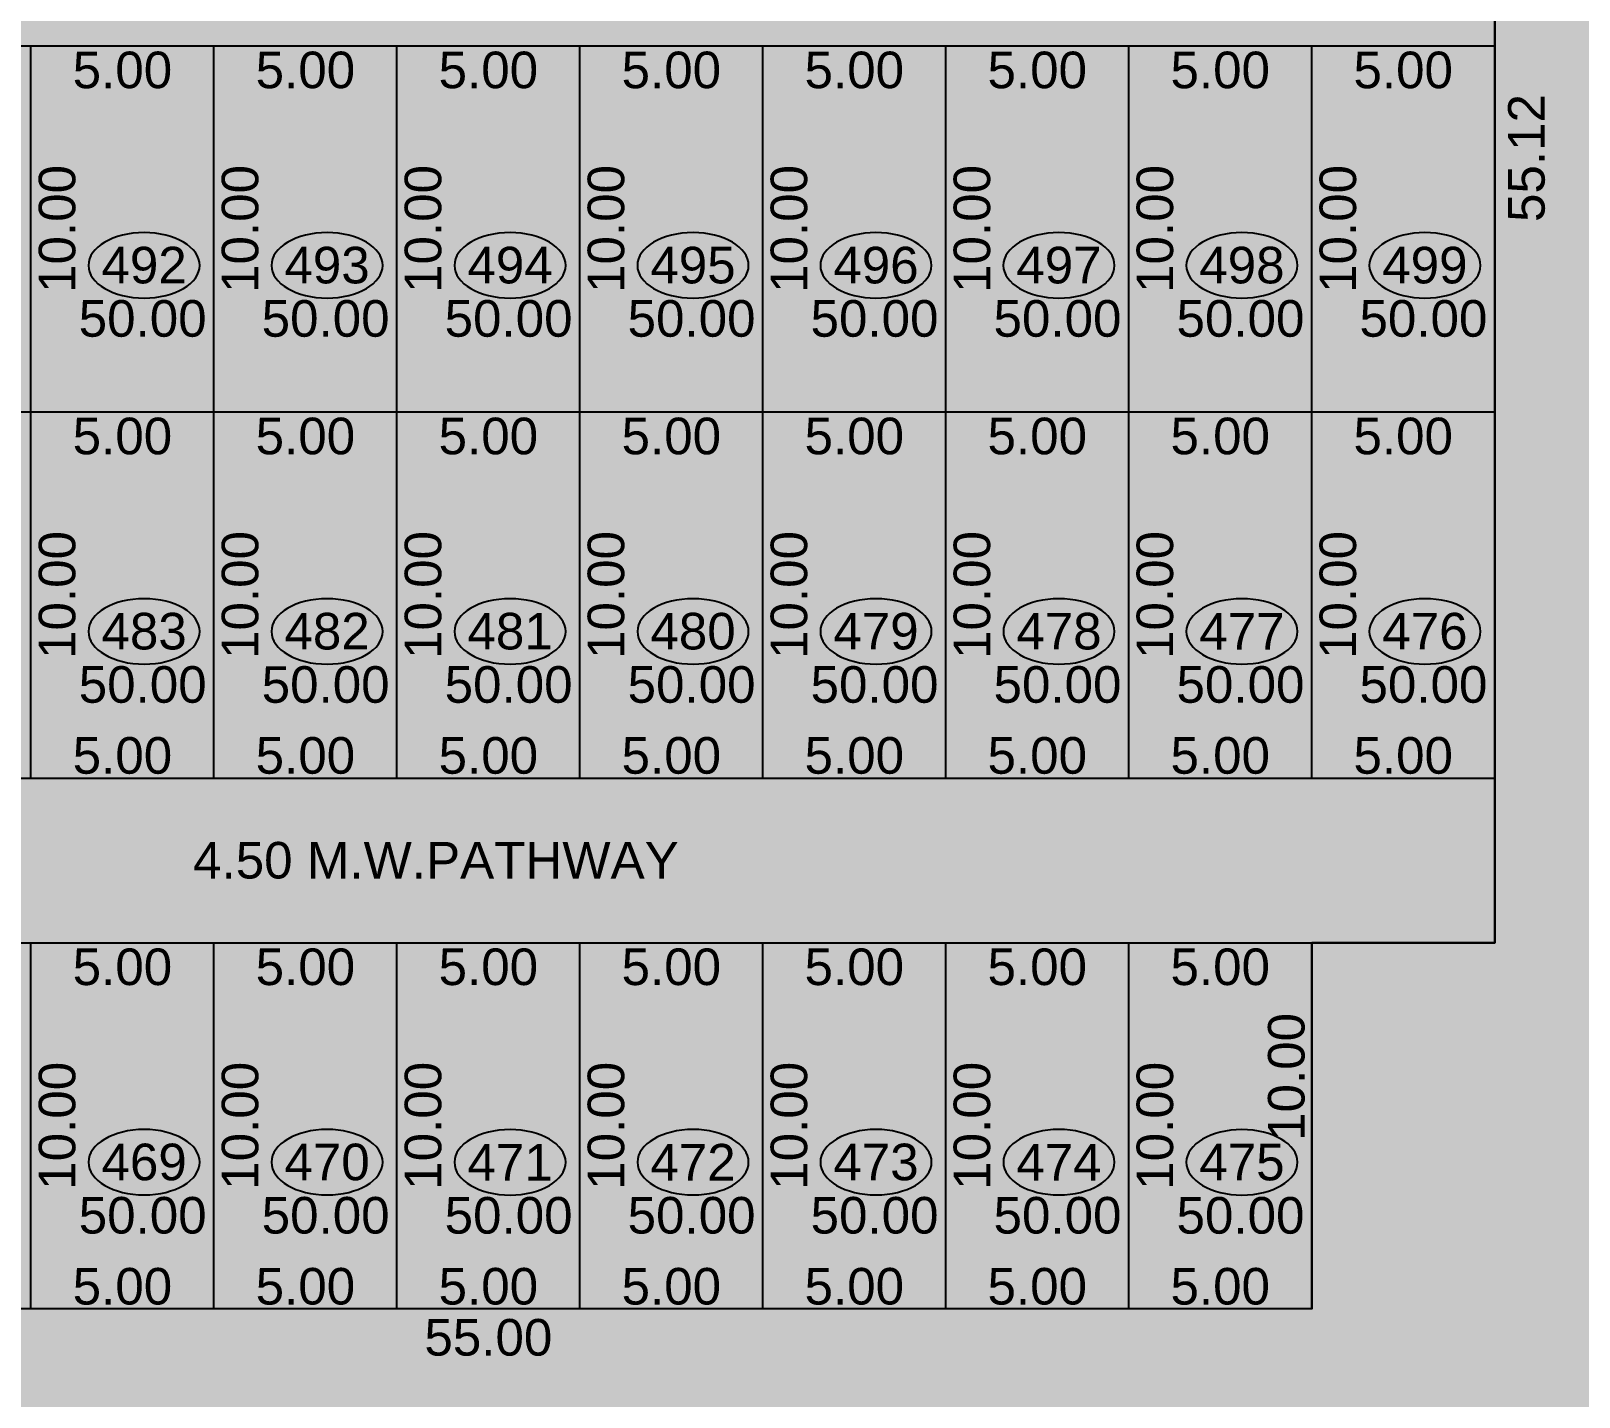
# Model space of a CAD drawing. Header units: millimetres. Extents: x 9625 to 10808, y -1607 to -1252.
# Drawn here: x 10724.63 to 10766.94, y -1568.51 to -1531.19 of the extents above; entities that cross this region are included whole.
import ezdxf

# ---------------------------------------------------------------- set-up
doc = ezdxf.new("R2010")
doc.units = ezdxf.units.MM
doc.header["$LTSCALE"] = 3
doc.header["$MEASUREMENT"] = 0
doc.header["$PDMODE"] = 35
doc.header["$PDSIZE"] = 1
doc.linetypes.add('1', pattern=[0])
doc.linetypes.add('HIDDEN', pattern=[0.375, 0.25, -0.125])
doc.layers.get('0').update_dxf_attribs({"linetype": '1'})
doc.layers.get('Defpoints').update_dxf_attribs({"linetype": 'HIDDEN'})
for name, color, linetype in [('DIM', 8, 'HIDDEN'), ('DIM1', 8, 'Continuous'), ('PLOT TEXT', 3, 'Continuous'), ('WALL', 6, 'Continuous')]:
    doc.layers.add(name, color=color, linetype=linetype)
doc.styles.add('ARIAL', font='arial.ttf')
doc.styles.get("Standard").update_dxf_attribs({"font": 'arial.ttf'})
doc.dimstyles.new('ISO-25', dxfattribs={"dimtxt": 1, "dimasz": 1, "dimexe": 0, "dimexo": 0, "dimgap": 0.1, "dimtad": 1, "dimzin": 0, "dimdsep": 46, "dimtxsty": 'Standard', "dimblk": 'NONE', "dimcen": 2.5, "dimse1": 1, "dimse2": 1, "dimclrd": 256, "dimclre": 256, "dimclrt": 3, "dimadec": 0, "dimazin": 0, "dimtfac": 1, "dimtmove": 0, "dimatfit": 3, "dimfxl": 1, "dimarcsym": 0})
doc.dimstyles.get("Standard").update_dxf_attribs({"dimtxt": 1, "dimasz": 0, "dimexe": 0, "dimexo": 0, "dimgap": 0.1, "dimtad": 1, "dimzin": 0, "dimdsep": 46, "dimtxsty": 'Standard', "dimcen": 0, "dimse1": 1, "dimse2": 1, "dimsd1": 1, "dimsd2": 1, "dimclrd": 256, "dimclre": 256, "dimclrt": 3, "dimadec": 0, "dimazin": 0, "dimtfac": 1, "dimtix": 1, "dimtofl": 0, "dimtmove": 2, "dimatfit": 3, "dimfxl": 1, "dimtolj": 1, "dimtzin": 0, "dimlwd": -1, "dimlwe": -1, "dimarcsym": 0})

# ---------------------------------------------------------------- blocks, each defined once
blk = doc.blocks.new('*D1765')
at = {"layer": 'Defpoints', "color": 0}
for p in [(10764.631, -1507.103), (10764.631, -1507.103), (10764.631, -1562.223)]:
    blk.add_point(p, dxfattribs=at)
at = {"layer": 'DIM1', "color": 3, "insert": (10765.504, -1534.663), "char_height": 1, "attachment_point": 5, "rotation": 90}
blk.add_mtext('\\A1;55.12', dxfattribs=at)
blk = doc.blocks.new('*D1860')
at = {"layer": 'Defpoints', "color": 0}
for p in [(10704.631, -1566.101), (10759.631, -1566.101), (10759.631, -1566.103)]:
    blk.add_point(p, dxfattribs=at)
at = {"layer": 'DIM1', "color": 3, "insert": (10737.131, -1566.886), "char_height": 1, "attachment_point": 5, "rotation": 0.0004}
blk.add_mtext('\\A1;55.00', dxfattribs=at)
blk = doc.blocks.new('*D1604')
at = {"layer": 'Defpoints', "color": 0}
for p in [(10733.698, -1554.463), (10737.698, -1554.463), (10737.698, -1554.463)]:
    blk.add_point(p, dxfattribs=at)
at = {"layer": 'DIM1', "color": 3, "insert": (10735.698, -1553.853), "char_height": 1, "attachment_point": 5}
blk.add_mtext('\\A1;4.50 M.W.PATHWAY', dxfattribs=at)
blk = doc.blocks.new('*D1426')
at = {"layer": 'Defpoints', "color": 0}
for p in [(10759.631, -1531.601), (10764.631, -1531.601), (10764.631, -1531.601)]:
    blk.add_point(p, dxfattribs=at)
at = {"layer": 'DIM1', "color": 3, "insert": (10762.131, -1532.264), "char_height": 1, "attachment_point": 5}
blk.add_mtext('\\A1;5.00', dxfattribs=at)
blk = doc.blocks.new('*D1425')
at = {"layer": 'Defpoints', "color": 0}
for p in [(10759.631, -1551.601), (10764.631, -1551.6), (10764.631, -1551.601)]:
    blk.add_point(p, dxfattribs=at)
at = {"layer": 'DIM1', "color": 3, "insert": (10762.131, -1550.99), "char_height": 1, "attachment_point": 5, "rotation": 0.0045}
blk.add_mtext('\\A1;5.00', dxfattribs=at)
blk = doc.blocks.new('*D1424')
at = {"layer": 'Defpoints', "color": 0}
for p in [(10759.631, -1541.601), (10764.631, -1541.601), (10764.631, -1541.601)]:
    blk.add_point(p, dxfattribs=at)
at = {"layer": 'DIM1', "color": 3, "insert": (10762.131, -1542.264), "char_height": 1, "attachment_point": 5}
blk.add_mtext('\\A1;5.00', dxfattribs=at)
blk = doc.blocks.new('*D1423')
at = {"layer": 'Defpoints', "color": 0}
for p in [(10759.631, -1531.601), (10759.631, -1531.601), (10759.631, -1541.601)]:
    blk.add_point(p, dxfattribs=at)
at = {"layer": 'DIM1', "color": 3, "insert": (10760.351, -1536.601), "char_height": 1, "attachment_point": 5, "rotation": 90}
blk.add_mtext('\\A1;10.00', dxfattribs=at)
blk = doc.blocks.new('*D1422')
at = {"layer": 'Defpoints', "color": 0}
for p in [(10754.631, -1531.601), (10759.631, -1531.601), (10759.631, -1531.601)]:
    blk.add_point(p, dxfattribs=at)
at = {"layer": 'DIM1', "color": 3, "insert": (10757.131, -1532.264), "char_height": 1, "attachment_point": 5}
blk.add_mtext('\\A1;5.00', dxfattribs=at)
blk = doc.blocks.new('*D1421')
at = {"layer": 'Defpoints', "color": 0}
for p in [(10759.631, -1541.6), (10759.631, -1541.6), (10759.631, -1551.6)]:
    blk.add_point(p, dxfattribs=at)
at = {"layer": 'DIM1', "color": 3, "insert": (10760.351, -1546.6), "char_height": 1, "attachment_point": 5, "rotation": 90}
blk.add_mtext('\\A1;10.00', dxfattribs=at)
blk = doc.blocks.new('*D1420')
at = {"layer": 'Defpoints', "color": 0}
for p in [(10754.631, -1551.601), (10759.631, -1551.6), (10759.631, -1551.601)]:
    blk.add_point(p, dxfattribs=at)
at = {"layer": 'DIM1', "color": 3, "insert": (10757.131, -1550.99), "char_height": 1, "attachment_point": 5, "rotation": 0.0045}
blk.add_mtext('\\A1;5.00', dxfattribs=at)
blk = doc.blocks.new('*D1419')
at = {"layer": 'Defpoints', "color": 0}
for p in [(10754.631, -1541.601), (10759.631, -1541.601), (10759.631, -1541.601)]:
    blk.add_point(p, dxfattribs=at)
at = {"layer": 'DIM1', "color": 3, "insert": (10757.131, -1542.264), "char_height": 1, "attachment_point": 5}
blk.add_mtext('\\A1;5.00', dxfattribs=at)
blk = doc.blocks.new('*D1418')
at = {"layer": 'Defpoints', "color": 0}
for p in [(10754.631, -1531.601), (10754.631, -1531.601), (10754.631, -1541.601)]:
    blk.add_point(p, dxfattribs=at)
at = {"layer": 'DIM1', "color": 3, "insert": (10755.351, -1536.601), "char_height": 1, "attachment_point": 5, "rotation": 90}
blk.add_mtext('\\A1;10.00', dxfattribs=at)
blk = doc.blocks.new('*D1417')
at = {"layer": 'Defpoints', "color": 0}
for p in [(10749.631, -1531.601), (10754.631, -1531.601), (10754.631, -1531.601)]:
    blk.add_point(p, dxfattribs=at)
at = {"layer": 'DIM1', "color": 3, "insert": (10752.131, -1532.264), "char_height": 1, "attachment_point": 5}
blk.add_mtext('\\A1;5.00', dxfattribs=at)
blk = doc.blocks.new('*D1416')
at = {"layer": 'Defpoints', "color": 0}
for p in [(10754.631, -1541.6), (10754.631, -1541.6), (10754.631, -1551.6)]:
    blk.add_point(p, dxfattribs=at)
at = {"layer": 'DIM1', "color": 3, "insert": (10755.351, -1546.6), "char_height": 1, "attachment_point": 5, "rotation": 90}
blk.add_mtext('\\A1;10.00', dxfattribs=at)
blk = doc.blocks.new('*D1415')
at = {"layer": 'Defpoints', "color": 0}
for p in [(10749.631, -1551.601), (10754.631, -1551.6), (10754.631, -1551.601)]:
    blk.add_point(p, dxfattribs=at)
at = {"layer": 'DIM1', "color": 3, "insert": (10752.131, -1550.99), "char_height": 1, "attachment_point": 5, "rotation": 0.0045}
blk.add_mtext('\\A1;5.00', dxfattribs=at)
blk = doc.blocks.new('*D1414')
at = {"layer": 'Defpoints', "color": 0}
for p in [(10749.631, -1541.601), (10754.631, -1541.601), (10754.631, -1541.601)]:
    blk.add_point(p, dxfattribs=at)
at = {"layer": 'DIM1', "color": 3, "insert": (10752.131, -1542.264), "char_height": 1, "attachment_point": 5}
blk.add_mtext('\\A1;5.00', dxfattribs=at)
blk = doc.blocks.new('*D1413')
at = {"layer": 'Defpoints', "color": 0}
for p in [(10749.631, -1531.601), (10749.631, -1531.601), (10749.631, -1541.601)]:
    blk.add_point(p, dxfattribs=at)
at = {"layer": 'DIM1', "color": 3, "insert": (10750.351, -1536.601), "char_height": 1, "attachment_point": 5, "rotation": 90}
blk.add_mtext('\\A1;10.00', dxfattribs=at)
blk = doc.blocks.new('*D1412')
at = {"layer": 'Defpoints', "color": 0}
for p in [(10744.631, -1531.601), (10749.631, -1531.601), (10749.631, -1531.601)]:
    blk.add_point(p, dxfattribs=at)
at = {"layer": 'DIM1', "color": 3, "insert": (10747.131, -1532.264), "char_height": 1, "attachment_point": 5}
blk.add_mtext('\\A1;5.00', dxfattribs=at)
blk = doc.blocks.new('*D1411')
at = {"layer": 'Defpoints', "color": 0}
for p in [(10749.631, -1541.6), (10749.631, -1541.6), (10749.631, -1551.6)]:
    blk.add_point(p, dxfattribs=at)
at = {"layer": 'DIM1', "color": 3, "insert": (10750.351, -1546.6), "char_height": 1, "attachment_point": 5, "rotation": 90}
blk.add_mtext('\\A1;10.00', dxfattribs=at)
blk = doc.blocks.new('*D1410')
at = {"layer": 'Defpoints', "color": 0}
for p in [(10744.631, -1551.601), (10749.631, -1551.6), (10749.631, -1551.601)]:
    blk.add_point(p, dxfattribs=at)
at = {"layer": 'DIM1', "color": 3, "insert": (10747.131, -1550.99), "char_height": 1, "attachment_point": 5, "rotation": 0.0045}
blk.add_mtext('\\A1;5.00', dxfattribs=at)
blk = doc.blocks.new('*D1409')
at = {"layer": 'Defpoints', "color": 0}
for p in [(10744.631, -1541.601), (10749.631, -1541.601), (10749.631, -1541.601)]:
    blk.add_point(p, dxfattribs=at)
at = {"layer": 'DIM1', "color": 3, "insert": (10747.131, -1542.264), "char_height": 1, "attachment_point": 5}
blk.add_mtext('\\A1;5.00', dxfattribs=at)
blk = doc.blocks.new('*D1408')
at = {"layer": 'Defpoints', "color": 0}
for p in [(10744.631, -1531.601), (10744.631, -1531.601), (10744.631, -1541.601)]:
    blk.add_point(p, dxfattribs=at)
at = {"layer": 'DIM1', "color": 3, "insert": (10745.351, -1536.601), "char_height": 1, "attachment_point": 5, "rotation": 90}
blk.add_mtext('\\A1;10.00', dxfattribs=at)
blk = doc.blocks.new('*D1407')
at = {"layer": 'Defpoints', "color": 0}
for p in [(10739.631, -1531.601), (10744.631, -1531.601), (10744.631, -1531.601)]:
    blk.add_point(p, dxfattribs=at)
at = {"layer": 'DIM1', "color": 3, "insert": (10742.131, -1532.264), "char_height": 1, "attachment_point": 5}
blk.add_mtext('\\A1;5.00', dxfattribs=at)
blk = doc.blocks.new('*D1406')
at = {"layer": 'Defpoints', "color": 0}
for p in [(10744.631, -1541.6), (10744.631, -1541.6), (10744.631, -1551.6)]:
    blk.add_point(p, dxfattribs=at)
at = {"layer": 'DIM1', "color": 3, "insert": (10745.351, -1546.6), "char_height": 1, "attachment_point": 5, "rotation": 90}
blk.add_mtext('\\A1;10.00', dxfattribs=at)
blk = doc.blocks.new('*D1405')
at = {"layer": 'Defpoints', "color": 0}
for p in [(10739.631, -1551.601), (10744.631, -1551.6), (10744.631, -1551.601)]:
    blk.add_point(p, dxfattribs=at)
at = {"layer": 'DIM1', "color": 3, "insert": (10742.131, -1550.99), "char_height": 1, "attachment_point": 5, "rotation": 0.0045}
blk.add_mtext('\\A1;5.00', dxfattribs=at)
blk = doc.blocks.new('*D1404')
at = {"layer": 'Defpoints', "color": 0}
for p in [(10739.631, -1541.601), (10744.631, -1541.601), (10744.631, -1541.601)]:
    blk.add_point(p, dxfattribs=at)
at = {"layer": 'DIM1', "color": 3, "insert": (10742.131, -1542.264), "char_height": 1, "attachment_point": 5}
blk.add_mtext('\\A1;5.00', dxfattribs=at)
blk = doc.blocks.new('*D1403')
at = {"layer": 'Defpoints', "color": 0}
for p in [(10739.631, -1531.601), (10739.631, -1531.601), (10739.631, -1541.601)]:
    blk.add_point(p, dxfattribs=at)
at = {"layer": 'DIM1', "color": 3, "insert": (10740.351, -1536.601), "char_height": 1, "attachment_point": 5, "rotation": 90}
blk.add_mtext('\\A1;10.00', dxfattribs=at)
blk = doc.blocks.new('*D1402')
at = {"layer": 'Defpoints', "color": 0}
for p in [(10734.631, -1531.601), (10739.631, -1531.601), (10739.631, -1531.601)]:
    blk.add_point(p, dxfattribs=at)
at = {"layer": 'DIM1', "color": 3, "insert": (10737.131, -1532.264), "char_height": 1, "attachment_point": 5}
blk.add_mtext('\\A1;5.00', dxfattribs=at)
blk = doc.blocks.new('*D1401')
at = {"layer": 'Defpoints', "color": 0}
for p in [(10739.631, -1541.6), (10739.631, -1541.6), (10739.631, -1551.6)]:
    blk.add_point(p, dxfattribs=at)
at = {"layer": 'DIM1', "color": 3, "insert": (10740.351, -1546.6), "char_height": 1, "attachment_point": 5, "rotation": 90}
blk.add_mtext('\\A1;10.00', dxfattribs=at)
blk = doc.blocks.new('*D1400')
at = {"layer": 'Defpoints', "color": 0}
for p in [(10734.631, -1551.601), (10739.631, -1551.6), (10739.631, -1551.601)]:
    blk.add_point(p, dxfattribs=at)
at = {"layer": 'DIM1', "color": 3, "insert": (10737.131, -1550.99), "char_height": 1, "attachment_point": 5, "rotation": 0.0045}
blk.add_mtext('\\A1;5.00', dxfattribs=at)
blk = doc.blocks.new('*D1399')
at = {"layer": 'Defpoints', "color": 0}
for p in [(10734.631, -1541.601), (10739.631, -1541.601), (10739.631, -1541.601)]:
    blk.add_point(p, dxfattribs=at)
at = {"layer": 'DIM1', "color": 3, "insert": (10737.131, -1542.264), "char_height": 1, "attachment_point": 5}
blk.add_mtext('\\A1;5.00', dxfattribs=at)
blk = doc.blocks.new('*D1398')
at = {"layer": 'Defpoints', "color": 0}
for p in [(10734.631, -1531.601), (10734.631, -1531.601), (10734.631, -1541.601)]:
    blk.add_point(p, dxfattribs=at)
at = {"layer": 'DIM1', "color": 3, "insert": (10735.351, -1536.601), "char_height": 1, "attachment_point": 5, "rotation": 90}
blk.add_mtext('\\A1;10.00', dxfattribs=at)
blk = doc.blocks.new('*D1397')
at = {"layer": 'Defpoints', "color": 0}
for p in [(10729.631, -1531.601), (10734.631, -1531.601), (10734.631, -1531.601)]:
    blk.add_point(p, dxfattribs=at)
at = {"layer": 'DIM1', "color": 3, "insert": (10732.131, -1532.264), "char_height": 1, "attachment_point": 5}
blk.add_mtext('\\A1;5.00', dxfattribs=at)
blk = doc.blocks.new('*D1396')
at = {"layer": 'Defpoints', "color": 0}
for p in [(10734.631, -1541.6), (10734.631, -1541.6), (10734.631, -1551.6)]:
    blk.add_point(p, dxfattribs=at)
at = {"layer": 'DIM1', "color": 3, "insert": (10735.351, -1546.6), "char_height": 1, "attachment_point": 5, "rotation": 90}
blk.add_mtext('\\A1;10.00', dxfattribs=at)
blk = doc.blocks.new('*D1395')
at = {"layer": 'Defpoints', "color": 0}
for p in [(10729.631, -1551.601), (10734.631, -1551.6), (10734.631, -1551.601)]:
    blk.add_point(p, dxfattribs=at)
at = {"layer": 'DIM1', "color": 3, "insert": (10732.131, -1550.99), "char_height": 1, "attachment_point": 5, "rotation": 0.0045}
blk.add_mtext('\\A1;5.00', dxfattribs=at)
blk = doc.blocks.new('*D1394')
at = {"layer": 'Defpoints', "color": 0}
for p in [(10729.631, -1541.601), (10734.631, -1541.601), (10734.631, -1541.601)]:
    blk.add_point(p, dxfattribs=at)
at = {"layer": 'DIM1', "color": 3, "insert": (10732.131, -1542.264), "char_height": 1, "attachment_point": 5}
blk.add_mtext('\\A1;5.00', dxfattribs=at)
blk = doc.blocks.new('*D1393')
at = {"layer": 'Defpoints', "color": 0}
for p in [(10729.631, -1531.601), (10729.631, -1531.601), (10729.631, -1541.601)]:
    blk.add_point(p, dxfattribs=at)
at = {"layer": 'DIM1', "color": 3, "insert": (10730.351, -1536.601), "char_height": 1, "attachment_point": 5, "rotation": 90}
blk.add_mtext('\\A1;10.00', dxfattribs=at)
blk = doc.blocks.new('*D1392')
at = {"layer": 'Defpoints', "color": 0}
for p in [(10724.631, -1531.601), (10729.631, -1531.601), (10729.631, -1531.601)]:
    blk.add_point(p, dxfattribs=at)
at = {"layer": 'DIM1', "color": 3, "insert": (10727.131, -1532.264), "char_height": 1, "attachment_point": 5}
blk.add_mtext('\\A1;5.00', dxfattribs=at)
blk = doc.blocks.new('*D1391')
at = {"layer": 'Defpoints', "color": 0}
for p in [(10729.631, -1541.6), (10729.631, -1541.6), (10729.631, -1551.6)]:
    blk.add_point(p, dxfattribs=at)
at = {"layer": 'DIM1', "color": 3, "insert": (10730.351, -1546.6), "char_height": 1, "attachment_point": 5, "rotation": 90}
blk.add_mtext('\\A1;10.00', dxfattribs=at)
blk = doc.blocks.new('*D1390')
at = {"layer": 'Defpoints', "color": 0}
for p in [(10724.631, -1551.601), (10729.631, -1551.6), (10729.631, -1551.601)]:
    blk.add_point(p, dxfattribs=at)
at = {"layer": 'DIM1', "color": 3, "insert": (10727.131, -1550.99), "char_height": 1, "attachment_point": 5, "rotation": 0.0045}
blk.add_mtext('\\A1;5.00', dxfattribs=at)
blk = doc.blocks.new('*D1389')
at = {"layer": 'Defpoints', "color": 0}
for p in [(10724.631, -1541.601), (10729.631, -1541.601), (10729.631, -1541.601)]:
    blk.add_point(p, dxfattribs=at)
at = {"layer": 'DIM1', "color": 3, "insert": (10727.131, -1542.264), "char_height": 1, "attachment_point": 5}
blk.add_mtext('\\A1;5.00', dxfattribs=at)
blk = doc.blocks.new('*D1388')
at = {"layer": 'Defpoints', "color": 0}
for p in [(10724.631, -1531.601), (10724.631, -1531.601), (10724.631, -1541.601)]:
    blk.add_point(p, dxfattribs=at)
at = {"layer": 'DIM1', "color": 3, "insert": (10725.351, -1536.601), "char_height": 1, "attachment_point": 5, "rotation": 90}
blk.add_mtext('\\A1;10.00', dxfattribs=at)
blk = doc.blocks.new('*D1386')
at = {"layer": 'Defpoints', "color": 0}
for p in [(10724.631, -1541.6), (10724.631, -1541.6), (10724.631, -1551.6)]:
    blk.add_point(p, dxfattribs=at)
at = {"layer": 'DIM1', "color": 3, "insert": (10725.351, -1546.6), "char_height": 1, "attachment_point": 5, "rotation": 90}
blk.add_mtext('\\A1;10.00', dxfattribs=at)
blk = doc.blocks.new('*D1385')
at = {"layer": 'Defpoints', "color": 0}
for p in [(10719.631, -1551.601), (10724.631, -1551.6), (10724.631, -1551.601)]:
    blk.add_point(p, dxfattribs=at)
at = {"layer": 'DIM1', "color": 3, "insert": (10722.131, -1550.99), "char_height": 1, "attachment_point": 5, "rotation": 0.0045}
blk.add_mtext('\\A1;5.00', dxfattribs=at)
blk = doc.blocks.new('*D1366')
at = {"layer": 'Defpoints', "color": 0}
for p in [(10759.631, -1556.101), (10759.631, -1556.101), (10759.631, -1566.101)]:
    blk.add_point(p, dxfattribs=at)
at = {"layer": 'DIM1', "color": 3, "insert": (10758.942, -1559.766), "char_height": 1, "attachment_point": 5, "rotation": 90}
blk.add_mtext('\\A1;10.00', dxfattribs=at)
blk = doc.blocks.new('*D1365')
at = {"layer": 'Defpoints', "color": 0}
for p in [(10754.631, -1566.101), (10759.631, -1566.101), (10759.631, -1566.101)]:
    blk.add_point(p, dxfattribs=at)
at = {"layer": 'DIM1', "color": 3, "insert": (10757.131, -1565.491), "char_height": 1, "attachment_point": 5, "rotation": 0.0045}
blk.add_mtext('\\A1;5.00', dxfattribs=at)
blk = doc.blocks.new('*D1364')
at = {"layer": 'Defpoints', "color": 0}
for p in [(10754.631, -1556.101), (10759.631, -1556.101), (10759.631, -1556.101)]:
    blk.add_point(p, dxfattribs=at)
at = {"layer": 'DIM1', "color": 3, "insert": (10757.131, -1556.764), "char_height": 1, "attachment_point": 5}
blk.add_mtext('\\A1;5.00', dxfattribs=at)
blk = doc.blocks.new('*D1363')
at = {"layer": 'Defpoints', "color": 0}
for p in [(10754.631, -1556.101), (10754.631, -1556.101), (10754.631, -1566.101)]:
    blk.add_point(p, dxfattribs=at)
at = {"layer": 'DIM1', "color": 3, "insert": (10755.351, -1561.101), "char_height": 1, "attachment_point": 5, "rotation": 90}
blk.add_mtext('\\A1;10.00', dxfattribs=at)
blk = doc.blocks.new('*D1362')
at = {"layer": 'Defpoints', "color": 0}
for p in [(10749.631, -1566.101), (10754.631, -1566.101), (10754.631, -1566.101)]:
    blk.add_point(p, dxfattribs=at)
at = {"layer": 'DIM1', "color": 3, "insert": (10752.131, -1565.491), "char_height": 1, "attachment_point": 5, "rotation": 0.0045}
blk.add_mtext('\\A1;5.00', dxfattribs=at)
blk = doc.blocks.new('*D1361')
at = {"layer": 'Defpoints', "color": 0}
for p in [(10749.631, -1556.101), (10754.631, -1556.101), (10754.631, -1556.101)]:
    blk.add_point(p, dxfattribs=at)
at = {"layer": 'DIM1', "color": 3, "insert": (10752.131, -1556.764), "char_height": 1, "attachment_point": 5}
blk.add_mtext('\\A1;5.00', dxfattribs=at)
blk = doc.blocks.new('*D1360')
at = {"layer": 'Defpoints', "color": 0}
for p in [(10749.631, -1556.101), (10749.631, -1556.101), (10749.631, -1566.101)]:
    blk.add_point(p, dxfattribs=at)
at = {"layer": 'DIM1', "color": 3, "insert": (10750.351, -1561.101), "char_height": 1, "attachment_point": 5, "rotation": 90}
blk.add_mtext('\\A1;10.00', dxfattribs=at)
blk = doc.blocks.new('*D1359')
at = {"layer": 'Defpoints', "color": 0}
for p in [(10744.631, -1566.101), (10749.631, -1566.101), (10749.631, -1566.101)]:
    blk.add_point(p, dxfattribs=at)
at = {"layer": 'DIM1', "color": 3, "insert": (10747.131, -1565.491), "char_height": 1, "attachment_point": 5, "rotation": 0.0045}
blk.add_mtext('\\A1;5.00', dxfattribs=at)
blk = doc.blocks.new('*D1358')
at = {"layer": 'Defpoints', "color": 0}
for p in [(10744.631, -1556.101), (10749.631, -1556.101), (10749.631, -1556.101)]:
    blk.add_point(p, dxfattribs=at)
at = {"layer": 'DIM1', "color": 3, "insert": (10747.131, -1556.764), "char_height": 1, "attachment_point": 5}
blk.add_mtext('\\A1;5.00', dxfattribs=at)
blk = doc.blocks.new('*D1357')
at = {"layer": 'Defpoints', "color": 0}
for p in [(10744.631, -1556.101), (10744.631, -1556.101), (10744.631, -1566.101)]:
    blk.add_point(p, dxfattribs=at)
at = {"layer": 'DIM1', "color": 3, "insert": (10745.351, -1561.101), "char_height": 1, "attachment_point": 5, "rotation": 90}
blk.add_mtext('\\A1;10.00', dxfattribs=at)
blk = doc.blocks.new('*D1356')
at = {"layer": 'Defpoints', "color": 0}
for p in [(10739.631, -1566.101), (10744.631, -1566.101), (10744.631, -1566.101)]:
    blk.add_point(p, dxfattribs=at)
at = {"layer": 'DIM1', "color": 3, "insert": (10742.131, -1565.491), "char_height": 1, "attachment_point": 5, "rotation": 0.0045}
blk.add_mtext('\\A1;5.00', dxfattribs=at)
blk = doc.blocks.new('*D1355')
at = {"layer": 'Defpoints', "color": 0}
for p in [(10739.631, -1556.101), (10744.631, -1556.101), (10744.631, -1556.101)]:
    blk.add_point(p, dxfattribs=at)
at = {"layer": 'DIM1', "color": 3, "insert": (10742.131, -1556.764), "char_height": 1, "attachment_point": 5}
blk.add_mtext('\\A1;5.00', dxfattribs=at)
blk = doc.blocks.new('*D1354')
at = {"layer": 'Defpoints', "color": 0}
for p in [(10739.631, -1556.101), (10739.631, -1556.101), (10739.631, -1566.101)]:
    blk.add_point(p, dxfattribs=at)
at = {"layer": 'DIM1', "color": 3, "insert": (10740.351, -1561.101), "char_height": 1, "attachment_point": 5, "rotation": 90}
blk.add_mtext('\\A1;10.00', dxfattribs=at)
blk = doc.blocks.new('*D1353')
at = {"layer": 'Defpoints', "color": 0}
for p in [(10734.631, -1566.101), (10739.631, -1566.101), (10739.631, -1566.101)]:
    blk.add_point(p, dxfattribs=at)
at = {"layer": 'DIM1', "color": 3, "insert": (10737.131, -1565.491), "char_height": 1, "attachment_point": 5, "rotation": 0.0045}
blk.add_mtext('\\A1;5.00', dxfattribs=at)
blk = doc.blocks.new('*D1352')
at = {"layer": 'Defpoints', "color": 0}
for p in [(10734.631, -1556.101), (10739.631, -1556.101), (10739.631, -1556.101)]:
    blk.add_point(p, dxfattribs=at)
at = {"layer": 'DIM1', "color": 3, "insert": (10737.131, -1556.764), "char_height": 1, "attachment_point": 5}
blk.add_mtext('\\A1;5.00', dxfattribs=at)
blk = doc.blocks.new('*D1351')
at = {"layer": 'Defpoints', "color": 0}
for p in [(10734.631, -1556.101), (10734.631, -1556.101), (10734.631, -1566.101)]:
    blk.add_point(p, dxfattribs=at)
at = {"layer": 'DIM1', "color": 3, "insert": (10735.351, -1561.101), "char_height": 1, "attachment_point": 5, "rotation": 90}
blk.add_mtext('\\A1;10.00', dxfattribs=at)
blk = doc.blocks.new('*D1350')
at = {"layer": 'Defpoints', "color": 0}
for p in [(10729.631, -1566.101), (10734.631, -1566.101), (10734.631, -1566.101)]:
    blk.add_point(p, dxfattribs=at)
at = {"layer": 'DIM1', "color": 3, "insert": (10732.131, -1565.491), "char_height": 1, "attachment_point": 5, "rotation": 0.0045}
blk.add_mtext('\\A1;5.00', dxfattribs=at)
blk = doc.blocks.new('*D1349')
at = {"layer": 'Defpoints', "color": 0}
for p in [(10729.631, -1556.101), (10734.631, -1556.101), (10734.631, -1556.101)]:
    blk.add_point(p, dxfattribs=at)
at = {"layer": 'DIM1', "color": 3, "insert": (10732.131, -1556.764), "char_height": 1, "attachment_point": 5}
blk.add_mtext('\\A1;5.00', dxfattribs=at)
blk = doc.blocks.new('*D1348')
at = {"layer": 'Defpoints', "color": 0}
for p in [(10729.631, -1556.101), (10729.631, -1556.101), (10729.631, -1566.101)]:
    blk.add_point(p, dxfattribs=at)
at = {"layer": 'DIM1', "color": 3, "insert": (10730.351, -1561.101), "char_height": 1, "attachment_point": 5, "rotation": 90}
blk.add_mtext('\\A1;10.00', dxfattribs=at)
blk = doc.blocks.new('*D1347')
at = {"layer": 'Defpoints', "color": 0}
for p in [(10724.631, -1566.101), (10729.631, -1566.101), (10729.631, -1566.101)]:
    blk.add_point(p, dxfattribs=at)
at = {"layer": 'DIM1', "color": 3, "insert": (10727.131, -1565.491), "char_height": 1, "attachment_point": 5, "rotation": 0.0045}
blk.add_mtext('\\A1;5.00', dxfattribs=at)
blk = doc.blocks.new('*D1346')
at = {"layer": 'Defpoints', "color": 0}
for p in [(10724.631, -1556.101), (10729.631, -1556.101), (10729.631, -1556.101)]:
    blk.add_point(p, dxfattribs=at)
at = {"layer": 'DIM1', "color": 3, "insert": (10727.131, -1556.764), "char_height": 1, "attachment_point": 5}
blk.add_mtext('\\A1;5.00', dxfattribs=at)
blk = doc.blocks.new('*D1345')
at = {"layer": 'Defpoints', "color": 0}
for p in [(10724.631, -1556.101), (10724.631, -1556.101), (10724.631, -1566.101)]:
    blk.add_point(p, dxfattribs=at)
at = {"layer": 'DIM1', "color": 3, "insert": (10725.351, -1561.101), "char_height": 1, "attachment_point": 5, "rotation": 90}
blk.add_mtext('\\A1;10.00', dxfattribs=at)
blk = doc.blocks.new('*D1344')
at = {"layer": 'Defpoints', "color": 0}
for p in [(10719.631, -1566.101), (10724.631, -1566.101), (10724.631, -1566.101)]:
    blk.add_point(p, dxfattribs=at)
at = {"layer": 'DIM1', "color": 3, "insert": (10722.131, -1565.491), "char_height": 1, "attachment_point": 5, "rotation": 0.0045}
blk.add_mtext('\\A1;5.00', dxfattribs=at)
blk = doc.blocks.new('*D359')
at = {"layer": 'Defpoints', "color": 0}
for p in [(10803.19, -1538.521), (10803.19, -1538.521), (10758.408, -1582.316)]:
    blk.add_point(p, dxfattribs=at)
at = {"layer": 'DIM', "lineweight": -2}
blk.add_line((10758.408, -1582.316), (10803.19, -1538.521), dxfattribs=at)
at = {"layer": 'DIM', "color": 3, "insert": (10780.372, -1559.982), "char_height": 1, "attachment_point": 5, "rotation": 44.3612}
blk.add_mtext('62.64', dxfattribs=at)
blk = doc.blocks.new('_None')

msp = doc.modelspace()

# ---------------------------------------------------------------- hatches: boundary and pattern name
at = {"layer": 'DIM', "ltscale": 0.05}
h = msp.add_hatch(dxfattribs=at)
h.set_pattern_fill('DOTS', color=82, scale=10)
h.paths.add_polyline_path([(10776.9077, -1564.1883), (10786.1515, -1555.1656), (10801.2252, -1540.4999), (10803.1904, -1538.5213), (10772.71, -1507.1009), (10764.6314, -1507.1009), (10764.6314, -1556.1009), (10759.6314, -1556.1009), (10759.6314, -1566.1006), (10759.6314, -1566.103), (10714.6314, -1566.1013), (10704.6314, -1566.1009), (10704.6314, -1577.1115), (10708.4604, -1576.317), (10722.7835, -1573.3041), (10725.7102, -1572.6806), (10745.611, -1578.6242), (10757.6224, -1582.1007), (10758.4076, -1582.3165), (10758.8723, -1581.8851), (10767.832, -1573.0911), (10771.1151, -1569.8688)])
h.paths.add_polyline_path([(10659.8884, -1441.7876), (10659.8884, -1451.0389), (10659.8884, -1451.0389), (10655.4524, -1452.3754), (10651.3485, -1453.6281), (10647.3092, -1454.7502), (10639.291, -1457.0142), (10637.4855, -1457.4225), (10630.1511, -1459.0811), (10621.7006, -1460.9893), (10618.3662, -1461.7423), (10608.6872, -1463.9009), (10604.2272, -1464.5509), (10602.4983, -1464.8388), (10599.9092, -1465.2688), (10595.193, -1465.999), (10589.887, -1466.8204), (10587.7681, -1467.1485), (10579.237, -1468.4859), (10572.6982, -1469.5592), (10572.6982, -1441.7876)])
h = msp.add_hatch(dxfattribs=at)
h.set_pattern_fill('DOTS', color=252, scale=10)
h.paths.add_polyline_path([(10704.6314, -1566.103), (10704.6314, -1507.1009), (10764.6314, -1507.1009), (10764.6314, -1514.6112), (10764.6314, -1556.1009), (10759.6314, -1556.1009), (10759.6314, -1566.103)])

# ---------------------------------------------------------------- linework, layer by layer
at = {"color": 7, "lineweight": 25}
for q in [(10759.6314, -1566.103), (10759.6314, -1566.1006)]:
    msp.add_line((10759.6314, -1556.1009), q, dxfattribs=at)
at = {"layer": 'PLOT TEXT', "extrusion": (0, 0, -1)}
for centre in [(10727.723, -1537.596), (10732.723, -1537.596), (10737.723, -1537.596), (10742.723, -1537.596), (10747.723, -1537.596), (10752.723, -1537.596), (10757.723, -1537.596), (10762.723, -1537.596), (10727.7238, -1547.5956), (10732.7238, -1547.596), (10737.7238, -1547.5956), (10742.7238, -1547.5956), (10747.7238, -1547.5956), (10752.7238, -1547.5956), (10757.7238, -1547.5956), (10762.7238, -1547.5956), (10727.7238, -1562.0956), (10732.7238, -1562.0956), (10737.7238, -1562.0974), (10742.7238, -1562.0956), (10747.7238, -1562.0956), (10752.7238, -1562.0956), (10757.7238, -1562.0981)]:
    msp.add_ellipse(centre, major_axis=(1.5203, 0), ratio=0.5882805, dxfattribs=at)
at = {"layer": 'WALL', "lineweight": 25}
for p, q in [((10764.6314, -1556.1009), (10764.6314, -1507.1009)), ((10706.0552, -1531.6009), (10764.6314, -1531.6009)), ((10724.6314, -1551.6006), (10724.6314, -1531.6009)), ((10729.6314, -1551.6006), (10729.6314, -1531.6009)), ((10734.6314, -1551.6006), (10734.6314, -1531.6009)), ((10739.6314, -1551.6006), (10739.6314, -1531.6009)), ((10744.6314, -1551.6006), (10744.6314, -1531.6009)), ((10749.6314, -1551.6006), (10749.6314, -1531.6009)), ((10754.6314, -1551.6006), (10754.6314, -1531.6009)), ((10759.6314, -1551.6006), (10759.6314, -1531.6009)), ((10764.6314, -1556.1009), (10764.6314, -1531.6009)), ((10704.6314, -1541.6009), (10764.6314, -1541.6009)), ((10706.0552, -1551.6009), (10764.6314, -1551.6009)), ((10706.0552, -1556.1009), (10764.6314, -1556.1009)), ((10724.6314, -1566.1006), (10724.6314, -1556.1009)), ((10729.6314, -1566.1006), (10729.6314, -1556.1009)), ((10734.6314, -1566.1006), (10734.6314, -1556.1009)), ((10739.6314, -1566.1006), (10739.6314, -1556.1009)), ((10744.6314, -1566.1006), (10744.6314, -1556.1009)), ((10749.6314, -1566.1006), (10749.6314, -1556.1009)), ((10754.6314, -1566.1006), (10754.6314, -1556.1009)), ((10759.6314, -1566.1006), (10759.6314, -1556.1009)), ((10759.6314, -1556.1009), (10759.6314, -1566.103))]:
    msp.add_line(p, q, dxfattribs=at)
at = {"layer": 'WALL'}
msp.add_line((10759.6314, -1566.103), (10714.6314, -1566.1013), dxfattribs=at)
msp.add_lwpolyline([(10776.9077, -1564.1883), (10786.1515, -1555.1656), (10801.2252, -1540.4999), (10803.1904, -1538.5213), (10772.71, -1507.1009), (10764.6314, -1507.1009), (10764.6314, -1556.1009), (10759.6314, -1556.1009), (10759.6314, -1566.1006), (10759.6314, -1566.103), (10714.6314, -1566.1013), (10704.6314, -1566.1009), (10704.6314, -1577.1115), (10708.4604, -1576.317), (10722.7835, -1573.3041), (10725.7102, -1572.6806), (10745.611, -1578.6242), (10757.6224, -1582.1007), (10758.4076, -1582.3165), (10758.8723, -1581.8851), (10767.832, -1573.0911), (10771.1151, -1569.8688)], close=True, dxfattribs=at)
msp.add_lwpolyline([(10704.6314, -1566.1009), (10704.6314, -1507.1009), (10764.6314, -1507.1009), (10764.6314, -1514.6112), (10764.6314, -1514.6112), (10764.6314, -1556.1009), (10759.6314, -1556.1009), (10759.6314, -1566.103), (10704.6314, -1566.103)], dxfattribs=at)

# ---------------------------------------------------------------- texts
at = {"layer": 'PLOT TEXT', "linetype": 'Continuous', "char_height": 1, "attachment_point": 5, "style": 'ARIAL'}
for s, insert in [('\\A1;492', (10727.723, -1537.596)), ('\\A1;493', (10732.723, -1537.596)), ('\\A1;494', (10737.723, -1537.596)), ('\\A1;495', (10742.723, -1537.596)), ('\\A1;496', (10747.723, -1537.596)), ('\\A1;497', (10752.723, -1537.596)), ('\\A1;498', (10757.723, -1537.596)), ('\\A1;499', (10762.723, -1537.596)), ('\\A1;50.00', (10727.6837, -1539.0523)), ('\\A1;50.00', (10732.6837, -1539.0523)), ('\\A1;50.00', (10737.6837, -1539.0523)), ('\\A1;50.00', (10742.6837, -1539.0523)), ('\\A1;50.00', (10747.6837, -1539.0523)), ('\\A1;50.00', (10752.6837, -1539.0523)), ('\\A1;50.00', (10757.6837, -1539.0523)), ('\\A1;50.00', (10762.6837, -1539.0523)), ('\\A1;483', (10727.7238, -1547.5956)), ('\\A1;482', (10732.7238, -1547.596)), ('\\A1;481', (10737.7238, -1547.5956)), ('\\A1;480', (10742.7238, -1547.5956)), ('\\A1;479', (10747.7238, -1547.5956)), ('\\A1;478', (10752.7238, -1547.5956)), ('\\A1;477', (10757.7238, -1547.5956)), ('\\A1;476', (10762.7238, -1547.5956)), ('\\A1;50.00', (10727.6844, -1549.0519)), ('\\A1;50.00', (10732.6844, -1549.0523)), ('\\A1;50.00', (10737.6844, -1549.0519)), ('\\A1;50.00', (10742.6844, -1549.0519)), ('\\A1;50.00', (10747.6844, -1549.0519)), ('\\A1;50.00', (10752.6844, -1549.0519)), ('\\A1;50.00', (10757.6844, -1549.0519)), ('\\A1;50.00', (10762.6844, -1549.0519)), ('\\A1;469', (10727.7238, -1562.0956)), ('\\A1;470', (10732.7238, -1562.0956)), ('\\A1;471', (10737.7238, -1562.0974)), ('\\A1;472', (10742.7238, -1562.0956)), ('\\A1;473', (10747.7238, -1562.0956)), ('\\A1;474', (10752.7238, -1562.0956)), ('\\A1;475', (10757.7238, -1562.0981)), ('\\A1;50.00', (10727.6844, -1563.5519)), ('\\A1;50.00', (10732.6844, -1563.5519)), ('\\A1;50.00', (10737.6844, -1563.5536)), ('\\A1;50.00', (10742.6844, -1563.5519)), ('\\A1;50.00', (10747.6844, -1563.5519)), ('\\A1;50.00', (10752.6844, -1563.5519)), ('\\A1;50.00', (10757.6844, -1563.5544))]:
    msp.add_mtext(s, dxfattribs=dict(at, insert=insert))

# ---------------------------------------------------------------- dimensions: what is measured, and where the dimension line sits
at = {"layer": 'DIM'}
dim = msp.add_aligned_dim(p1=(10758.4076, -1582.3165), p2=(10803.1904, -1538.5213), distance=0, dimstyle='ISO-25', dxfattribs=at)
dim.commit()
dim.dimension.update_dxf_attribs({"geometry": '*D359', "text_midpoint": (10780.3721, -1559.9824)})
at = {"layer": 'DIM1'}
for base, p1, p2, angle, picture, middle, dimtype in [((10764.6314, -1507.1034), (10764.6314, -1562.2227), (10764.6314, -1507.1034), 90, '*D1765', (10765.5036, -1534.6631), 129), ((10729.6314, -1531.6006), (10724.6314, -1531.6006), (10729.6314, -1531.6006), 0, '*D1392', (10727.1314, -1532.264), 129), ((10724.6314, -1531.6006), (10724.6314, -1541.6006), (10724.6314, -1531.6006), 90, '*D1388', (10725.3506, -1536.6006), 129), ((10734.6314, -1531.6006), (10729.6314, -1531.6006), (10734.6314, -1531.6006), 0, '*D1397', (10732.1314, -1532.264), 129), ((10729.6314, -1531.6006), (10729.6314, -1541.6006), (10729.6314, -1531.6006), 90, '*D1393', (10730.3506, -1536.6006), 129), ((10739.6314, -1531.6006), (10734.6314, -1531.6006), (10739.6314, -1531.6006), 0, '*D1402', (10737.1314, -1532.264), 129), ((10734.6314, -1531.6006), (10734.6314, -1541.6006), (10734.6314, -1531.6006), 90, '*D1398', (10735.3506, -1536.6006), 129), ((10744.6314, -1531.6006), (10739.6314, -1531.6006), (10744.6314, -1531.6006), 0, '*D1407', (10742.1314, -1532.264), 129), ((10739.6314, -1531.6006), (10739.6314, -1541.6006), (10739.6314, -1531.6006), 90, '*D1403', (10740.3506, -1536.6006), 129), ((10749.6314, -1531.6006), (10744.6314, -1531.6006), (10749.6314, -1531.6006), 0, '*D1412', (10747.1314, -1532.264), 129), ((10754.6314, -1531.6006), (10749.6314, -1531.6006), (10754.6314, -1531.6006), 0, '*D1417', (10752.1314, -1532.264), 129), ((10749.6314, -1531.6006), (10749.6314, -1541.6006), (10749.6314, -1531.6006), 90, '*D1413', (10750.3506, -1536.6006), 129), ((10759.6314, -1531.6006), (10754.6314, -1531.6006), (10759.6314, -1531.6006), 0, '*D1422', (10757.1314, -1532.264), 129), ((10754.6314, -1531.6006), (10754.6314, -1541.6006), (10754.6314, -1531.6006), 90, '*D1418', (10755.3506, -1536.6006), 129), ((10764.6314, -1531.6006), (10759.6314, -1531.6006), (10764.6314, -1531.6006), 0, '*D1426', (10762.1314, -1532.264), 129), ((10759.6314, -1531.6006), (10759.6314, -1541.6006), (10759.6314, -1531.6006), 90, '*D1423', (10760.3506, -1536.6006), 129), ((10724.6314, -1541.6002), (10724.6314, -1551.6002), (10724.6314, -1541.6002), 90, '*D1386', (10725.3506, -1546.6002), 129), ((10729.6314, -1541.6006), (10724.6314, -1541.6006), (10729.6314, -1541.6006), 0, '*D1389', (10727.1314, -1542.264), 129), ((10729.6314, -1541.6002), (10729.6314, -1551.6002), (10729.6314, -1541.6002), 90, '*D1391', (10730.3506, -1546.6002), 129), ((10734.6314, -1541.6006), (10729.6314, -1541.6006), (10734.6314, -1541.6006), 0, '*D1394', (10732.1314, -1542.264), 129), ((10734.6314, -1541.6002), (10734.6314, -1551.6002), (10734.6314, -1541.6002), 90, '*D1396', (10735.3506, -1546.6002), 129), ((10739.6314, -1541.6006), (10734.6314, -1541.6006), (10739.6314, -1541.6006), 0, '*D1399', (10737.1314, -1542.264), 129), ((10739.6314, -1541.6002), (10739.6314, -1551.6002), (10739.6314, -1541.6002), 90, '*D1401', (10740.3506, -1546.6002), 129), ((10744.6314, -1541.6006), (10739.6314, -1541.6006), (10744.6314, -1541.6006), 0, '*D1404', (10742.1314, -1542.264), 129), ((10744.6314, -1541.6002), (10744.6314, -1551.6002), (10744.6314, -1541.6002), 90, '*D1406', (10745.3506, -1546.6002), 129), ((10749.6314, -1541.6006), (10744.6314, -1541.6006), (10749.6314, -1541.6006), 0, '*D1409', (10747.1314, -1542.264), 129), ((10749.6314, -1541.6002), (10749.6314, -1551.6002), (10749.6314, -1541.6002), 90, '*D1411', (10750.3506, -1546.6002), 129), ((10754.6314, -1541.6006), (10749.6314, -1541.6006), (10754.6314, -1541.6006), 0, '*D1414', (10752.1314, -1542.264), 129), ((10754.6314, -1541.6002), (10754.6314, -1551.6002), (10754.6314, -1541.6002), 90, '*D1416', (10755.3506, -1546.6002), 129), ((10759.6314, -1541.6006), (10754.6314, -1541.6006), (10759.6314, -1541.6006), 0, '*D1419', (10757.1314, -1542.264), 129), ((10759.6314, -1541.6002), (10759.6314, -1551.6002), (10759.6314, -1541.6002), 90, '*D1421', (10760.3506, -1546.6002), 129), ((10764.6314, -1541.6006), (10759.6314, -1541.6006), (10764.6314, -1541.6006), 0, '*D1424', (10762.1314, -1542.264), 129), ((10724.6314, -1556.1006), (10724.6314, -1566.1006), (10724.6314, -1556.1006), 90, '*D1345', (10725.3506, -1561.1006), 129), ((10729.6314, -1556.1009), (10724.6314, -1556.1009), (10729.6314, -1556.1009), 0, '*D1346', (10727.1314, -1556.7644), 129), ((10729.6314, -1556.1006), (10729.6314, -1566.1006), (10729.6314, -1556.1006), 90, '*D1348', (10730.3506, -1561.1006), 129), ((10734.6314, -1556.1009), (10729.6314, -1556.1009), (10734.6314, -1556.1009), 0, '*D1349', (10732.1314, -1556.7644), 129), ((10734.6314, -1556.1006), (10734.6314, -1566.1006), (10734.6314, -1556.1006), 90, '*D1351', (10735.3506, -1561.1006), 129), ((10739.6314, -1556.1009), (10734.6314, -1556.1009), (10739.6314, -1556.1009), 0, '*D1352', (10737.1314, -1556.7644), 129), ((10739.6314, -1556.1006), (10739.6314, -1566.1006), (10739.6314, -1556.1006), 90, '*D1354', (10740.3506, -1561.1006), 129), ((10744.6314, -1556.1009), (10739.6314, -1556.1009), (10744.6314, -1556.1009), 0, '*D1355', (10742.1314, -1556.7644), 129), ((10744.6314, -1556.1006), (10744.6314, -1566.1006), (10744.6314, -1556.1006), 90, '*D1357', (10745.3506, -1561.1006), 129), ((10749.6314, -1556.1009), (10744.6314, -1556.1009), (10749.6314, -1556.1009), 0, '*D1358', (10747.1314, -1556.7644), 129), ((10749.6314, -1556.1006), (10749.6314, -1566.1006), (10749.6314, -1556.1006), 90, '*D1360', (10750.3506, -1561.1006), 129), ((10754.6314, -1556.1009), (10749.6314, -1556.1009), (10754.6314, -1556.1009), 0, '*D1361', (10752.1314, -1556.7644), 129), ((10754.6314, -1556.1006), (10754.6314, -1566.1006), (10754.6314, -1556.1006), 90, '*D1363', (10755.3506, -1561.1006), 129), ((10759.6314, -1556.1009), (10754.6314, -1556.1009), (10759.6314, -1556.1009), 0, '*D1364', (10757.1314, -1556.7644), 129), ((10759.6314, -1556.1006), (10759.6314, -1566.1006), (10759.6314, -1556.1006), 90, '*D1366', (10758.9417, -1559.7662), 129), ((10759.6314, -1566.103), (10704.6314, -1566.1009), (10759.6314, -1566.1006), 0.00041, '*D1860', (10737.1313, -1566.8857), 161)]:
    dim = msp.add_linear_dim(base=base, p1=p1, p2=p2, angle=angle, dimstyle='Standard', dxfattribs=at)
    dim.commit()
    dim.dimension.update_dxf_attribs({"geometry": picture, "text_midpoint": middle, "dimtype": dimtype})
dim = msp.add_linear_dim(base=(10744.6314, -1531.6006), p1=(10744.6314, -1541.6006), p2=(10744.6314, -1531.6006), angle=90, dimstyle='Standard', override={"dimtxsty": 'Standard'}, dxfattribs=at)
dim.commit()
dim.dimension.update_dxf_attribs({"geometry": '*D1408', "text_midpoint": (10745.3506, -1536.6006), "dimtype": 129})
for p1, p2, picture, middle in [((10719.6314, -1551.6006), (10724.6314, -1551.6002), '*D1385', (10722.1313, -1550.9904)), ((10724.6314, -1551.6006), (10729.6314, -1551.6002), '*D1390', (10727.1313, -1550.9904)), ((10729.6314, -1551.6006), (10734.6314, -1551.6002), '*D1395', (10732.1313, -1550.9904)), ((10734.6314, -1551.6006), (10739.6314, -1551.6002), '*D1400', (10737.1313, -1550.9904)), ((10739.6314, -1551.6006), (10744.6314, -1551.6002), '*D1405', (10742.1313, -1550.9904)), ((10744.6314, -1551.6006), (10749.6314, -1551.6002), '*D1410', (10747.1313, -1550.9904)), ((10749.6314, -1551.6006), (10754.6314, -1551.6002), '*D1415', (10752.1313, -1550.9904)), ((10754.6314, -1551.6006), (10759.6314, -1551.6002), '*D1420', (10757.1313, -1550.9904)), ((10759.6314, -1551.6006), (10764.6314, -1551.6002), '*D1425', (10762.1313, -1550.9904)), ((10719.6314, -1566.1009), (10724.6314, -1566.1006), '*D1344', (10722.1313, -1565.4908)), ((10724.6314, -1566.1009), (10729.6314, -1566.1006), '*D1347', (10727.1313, -1565.4908)), ((10729.6314, -1566.1009), (10734.6314, -1566.1006), '*D1350', (10732.1313, -1565.4908)), ((10734.6314, -1566.1009), (10739.6314, -1566.1006), '*D1353', (10737.1313, -1565.4908)), ((10739.6314, -1566.1009), (10744.6314, -1566.1006), '*D1356', (10742.1313, -1565.4908)), ((10744.6314, -1566.1009), (10749.6314, -1566.1006), '*D1359', (10747.1313, -1565.4908)), ((10749.6314, -1566.1009), (10754.6314, -1566.1006), '*D1362', (10752.1313, -1565.4908)), ((10754.6314, -1566.1009), (10759.6314, -1566.1006), '*D1365', (10757.1313, -1565.4908))]:
    dim = msp.add_aligned_dim(p1=p1, p2=p2, distance=-0.0006, dimstyle='Standard', dxfattribs=at)
    dim.commit()
    dim.dimension.update_dxf_attribs({"geometry": picture, "text_midpoint": middle})
dim = msp.add_aligned_dim(p1=(10733.6979, -1554.4632), p2=(10737.6979, -1554.4632), distance=0, text='4.50 M.W.PATHWAY', dimstyle='Standard', override={"dimtxsty": 'Standard'}, dxfattribs=at)
dim.commit()
dim.dimension.update_dxf_attribs({"geometry": '*D1604', "text_midpoint": (10735.6979, -1553.8526)})

doc.saveas('drawing.dxf')
